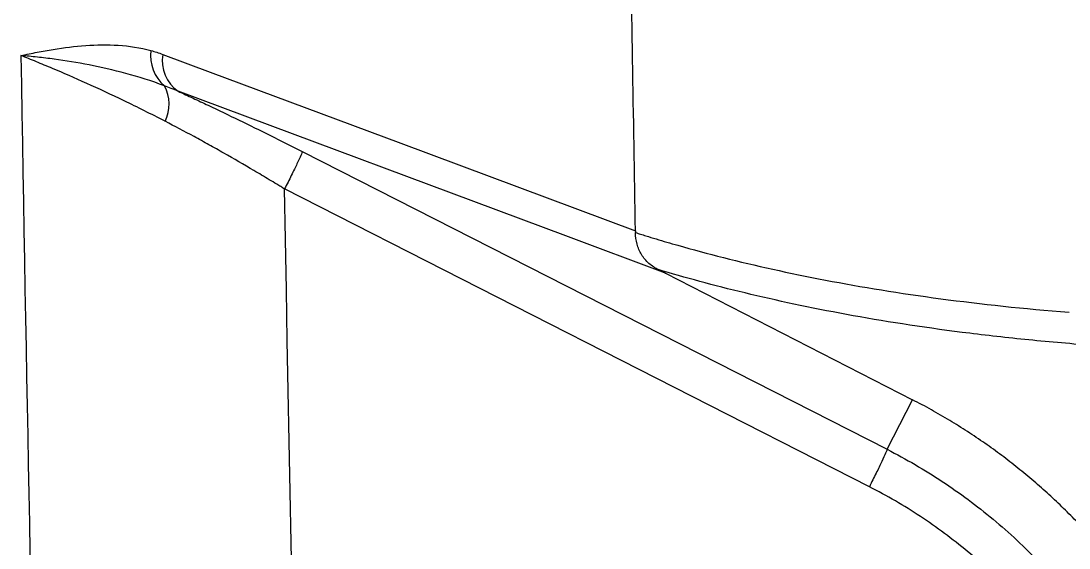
# Model space of a CAD drawing. Extents: x 409 to 498, y 628 to 778.
# Drawn here: x 411.801 to 415.521, y 676.687 to 678.559 of the extents above; entities that cross this region are included whole.
import ezdxf

# ---------------------------------------------------------------- set-up
doc = ezdxf.new("R2010")
doc.units = 0
doc.header["$MEASUREMENT"] = 0
doc.layers.add('1', color=4, linetype='Continuous')
doc.layers.add('GEOMETRY', color=4, linetype='Continuous', lineweight=25)

# ---------------------------------------------------------------- blocks, each defined once
blk = doc.blocks.new('2026_PULSE')
at = {"layer": 'GEOMETRY'}
for p, q in [((4.2228, 33.1349), (6.2982, 32.0774)), ((6.2352, 31.9445), (4.1599, 33.002)), ((5.5114, 32.7033), (6.3885, 32.2533)), ((6.2982, 32.0774), (6.3885, 32.2533))]:
    blk.add_line(p, q, dxfattribs=at)
at = {"layer": 'GEOMETRY', "flags": 128}
for points in [[(3.7276, 33.48), (3.8965, 33.4169), (4.5722, 33.1645), (5.4053, 32.8533)], [(5.5114, 32.7033), (5.1577, 32.8354), (3.7822, 33.349)]]:
    blk.add_lwpolyline(points, dxfattribs=at)
at = {"layer": 'GEOMETRY'}
for centre, radius, start, end in [((3.8267, 33.4762), 0.1423, 172.9974, 229.338), ((3.8575, 33.4573), 0.1319, 170.1013, 235.1955), ((3.6085, 33.3028), 0.1415, 334.609, 27.5199)]:
    blk.add_arc(centre, radius, start, end, dxfattribs=at)
for points in [[(5.4053, 32.8533), (5.3983, 33.2592), (5.3918, 33.6651), (5.3857, 34.071)], [(3.2245, 33.4758), (3.2971, 29.0509), (3.4247, 24.6268), (3.6071, 20.2051)], [(3.6855, 33.4935), (3.6996, 33.4897), (3.7136, 33.4852), (3.7276, 33.48)], [(3.7822, 33.349), (3.7661, 33.3558), (3.75, 33.3622), (3.734, 33.3682)], [(4.4822, 21.5267), (4.3336, 25.3505), (4.2262, 29.1759), (4.1599, 33.002)], [(5.4053, 32.8533), (5.4053, 32.8512), (5.4053, 32.8492), (5.4054, 32.8471)]]:
    blk.add_open_spline(points, degree=3, dxfattribs=at)
for points, knots in [([(3.2245, 33.4758), (3.2435, 33.4799), (3.2627, 33.4838), (3.3009, 33.4911), (3.32, 33.4945), (3.3775, 33.5038), (3.4158, 33.5086), (3.4927, 33.5141), (3.5312, 33.5148), (3.6086, 33.5097), (3.6471, 33.504), (3.6855, 33.4935)], [0, 0, 0, 0, 0.125, 0.125, 0.25, 0.25, 0.5, 0.5, 0.75, 0.75, 1, 1, 1, 1]), ([(3.734, 33.3682), (3.6873, 33.3857), (3.6416, 33.4), (3.5524, 33.4242), (3.5089, 33.434), (3.4241, 33.4506), (3.3827, 33.4573), (3.3221, 33.4655), (3.3022, 33.4679), (3.2728, 33.4712), (3.263, 33.4722), (3.2436, 33.4741), (3.234, 33.475), (3.2245, 33.4758)], [0, 0, 0, 0, 0.25, 0.25, 0.5, 0.5, 0.75, 0.75, 0.875, 0.875, 0.9375, 0.9375, 1, 1, 1, 1]), ([(3.7363, 33.2422), (3.7112, 33.2551), (3.6866, 33.2676), (3.6382, 33.2918), (3.6144, 33.3035), (3.5445, 33.3371), (3.5002, 33.3577), (3.4154, 33.396), (3.375, 33.4136), (3.3167, 33.4383), (3.2977, 33.4462), (3.2605, 33.4614), (3.2424, 33.4687), (3.2245, 33.4758)], [0, 0, 0, 0, 0.125, 0.125, 0.25, 0.25, 0.5, 0.5, 0.75, 0.75, 0.875, 0.875, 1, 1, 1, 1]), ([(3.7822, 33.349), (3.7997, 33.3409), (3.8173, 33.3327), (3.8529, 33.3161), (3.8709, 33.3076), (3.9252, 33.2819), (3.9616, 33.2644), (4.072, 33.2109), (4.1467, 33.1737), (4.2228, 33.1349)], [0, 0, 0, 0, 0.125, 0.125, 0.25, 0.25, 0.5, 0.5, 1, 1, 1, 1]), ([(4.1599, 33.002), (4.1554, 33.0047), (4.1508, 33.0075), (4.1417, 33.0131), (4.1281, 33.0213), (4.1145, 33.0295), (4.0874, 33.0459), (4.0694, 33.0566), (4.0156, 33.0884), (3.9799, 33.1091), (3.9268, 33.1393), (3.9091, 33.1492), (3.8739, 33.1688), (3.8563, 33.1784), (3.8041, 33.2067), (3.7699, 33.2248), (3.7363, 33.2422)], [0, 0, 0, 0, 0.03125, 0.03125, 0.0625, 0.125, 0.125, 0.25, 0.25, 0.5, 0.5, 0.625, 0.625, 0.75, 0.75, 1, 1, 1, 1]), ([(4.2228, 33.1349), (4.2226, 33.1332), (4.2208, 33.1285), (4.2144, 33.1137), (4.2098, 33.1036), (4.1983, 33.0793), (4.1914, 33.0652), (4.1764, 33.0347), (4.1682, 33.0183), (4.1599, 33.002)], [0, 0, 0, 0, 0.25, 0.25, 0.5, 0.5, 0.75, 0.75, 1, 1, 1, 1]), ([(5.4862, 32.7157), (5.4836, 32.7169), (5.4809, 32.7183), (5.4753, 32.7214), (5.4724, 32.7232), (5.4637, 32.7288), (5.4581, 32.7331), (5.4477, 32.7423), (5.443, 32.7473), (5.4342, 32.7578), (5.4303, 32.7634), (5.4233, 32.7749), (5.4202, 32.7809), (5.4148, 32.7934), (5.4126, 32.7999), (5.4072, 32.8196), (5.4054, 32.8331), (5.4054, 32.8471)], [0, 0, 0, 0, 0.0625, 0.0625, 0.125, 0.125, 0.25, 0.25, 0.375, 0.375, 0.5, 0.5, 0.625, 0.625, 0.75, 0.75, 1, 1, 1, 1]), ([(5.4054, 32.8471), (5.4084, 32.8461), (5.4114, 32.8452), (5.4174, 32.8433), (5.4265, 32.8404), (5.4478, 32.8338), (5.4911, 32.8205), (5.5294, 32.8093), (5.6076, 32.7871), (5.6617, 32.7725), (5.8302, 32.7299), (5.9507, 32.7029), (6.2076, 32.6538), (6.3441, 32.6315), (6.6325, 32.5931), (6.7844, 32.5768), (6.9438, 32.5641)], [0, 0, 0, 0, 0.007812, 0.007812, 0.015625, 0.03125, 0.0625, 0.125, 0.125, 0.25, 0.25, 0.5, 0.5, 0.75, 0.75, 1, 1, 1, 1]), ([(5.4862, 32.7157), (5.49, 32.7138), (5.494, 32.7119), (5.5002, 32.7088), (5.5024, 32.7078), (5.5067, 32.7056), (5.509, 32.7045), (5.5114, 32.7033)], [0, 0, 0, 0, 0.5, 0.5, 0.75, 0.75, 1, 1, 1, 1]), ([(7.0208, 32.4467), (6.941, 32.4527), (6.8629, 32.4596), (6.7106, 32.475), (6.6364, 32.4835), (6.4195, 32.5112), (6.2827, 32.5326), (6.0256, 32.5799), (5.9054, 32.6056), (5.7382, 32.646), (5.6846, 32.6598), (5.582, 32.6875), (5.533, 32.7016), (5.4862, 32.7157)], [0, 0, 0, 0, 0.125, 0.125, 0.25, 0.25, 0.5, 0.5, 0.75, 0.75, 0.875, 0.875, 1, 1, 1, 1]), ([(7.5477, 30.7199), (7.5457, 30.7299), (7.5416, 30.75), (7.5349, 30.78), (7.5278, 30.8101), (7.5202, 30.8402), (7.5122, 30.8703), (7.5037, 30.9004), (7.4947, 30.9306), (7.4853, 30.9607), (7.4755, 30.9908), (7.4651, 31.0208), (7.4543, 31.0509), (7.443, 31.0809), (7.4312, 31.1108), (7.4189, 31.1407), (7.4061, 31.1705), (7.3929, 31.2003), (7.3791, 31.2299), (7.3649, 31.2595), (7.3501, 31.2889), (7.3349, 31.3183), (7.3192, 31.3475), (7.3029, 31.3766), (7.2862, 31.4056), (7.2689, 31.4344), (7.2512, 31.4631), (7.233, 31.4916), (7.2142, 31.5199), (7.195, 31.548), (7.1752, 31.576), (7.155, 31.6037), (7.1342, 31.6312), (7.113, 31.6585), (7.0912, 31.6856), (7.0689, 31.7124), (7.0462, 31.739), (7.0229, 31.7653), (6.9991, 31.7913), (6.9748, 31.817), (6.95, 31.8424), (6.9247, 31.8675), (6.899, 31.8923), (6.8727, 31.9167), (6.8459, 31.9408), (6.8187, 31.9645), (6.7909, 31.9879), (6.7627, 32.0109), (6.734, 32.0335), (6.7049, 32.0557), (6.6753, 32.0775), (6.6452, 32.0988), (6.6146, 32.1198), (6.5836, 32.1403), (6.5522, 32.1603), (6.5203, 32.1799), (6.488, 32.199), (6.4552, 32.2177), (6.4221, 32.2358), (6.3997, 32.2475), (6.3885, 32.2533)], [0, 0, 0, 0, 0.015417, 0.030897, 0.046442, 0.06205, 0.077722, 0.093457, 0.109256, 0.125119, 0.141046, 0.157037, 0.173092, 0.18921, 0.205393, 0.22164, 0.237951, 0.254325, 0.270763, 0.287266, 0.303832, 0.320462, 0.337156, 0.353915, 0.370737, 0.387624, 0.404575, 0.42159, 0.43867, 0.455813, 0.473021, 0.490292, 0.507628, 0.525027, 0.542491, 0.560019, 0.577611, 0.595267, 0.612988, 0.630773, 0.648623, 0.666537, 0.684515, 0.702557, 0.720663, 0.738834, 0.757069, 0.775369, 0.793733, 0.812162, 0.830656, 0.849214, 0.867836, 0.886523, 0.905275, 0.924091, 0.942972, 0.961917, 0.980926, 1, 1, 1, 1]), ([(6.2982, 32.0774), (6.298, 32.0757), (6.2962, 32.071), (6.2898, 32.0562), (6.2852, 32.0461), (6.2737, 32.0218), (6.2668, 32.0077), (6.2517, 31.9772), (6.2435, 31.9609), (6.2352, 31.9445)], [0, 0, 0, 0, 0.25, 0.25, 0.5, 0.5, 0.75, 0.75, 1, 1, 1, 1]), ([(6.2982, 32.0774), (6.366, 32.0428), (6.4311, 32.0047), (6.5564, 31.9219), (6.6166, 31.8771), (6.732, 31.7809), (6.7871, 31.7294), (6.8922, 31.6193), (6.9411, 31.5618), (7.0319, 31.4421), (7.0739, 31.3799), (7.1509, 31.2509), (7.186, 31.184), (7.2488, 31.0454), (7.2761, 30.9746), (7.311, 30.8661), (7.3216, 30.8296), (7.3408, 30.756), (7.3493, 30.7189), (7.3568, 30.6816)], [0, 0, 0, 0, 0.125, 0.125, 0.25, 0.25, 0.375, 0.375, 0.5, 0.5, 0.625, 0.625, 0.75, 0.75, 0.875, 0.875, 0.9375, 0.9375, 1, 1, 1, 1]), ([(7.2155, 30.6522), (7.2016, 30.7214), (7.184, 30.7891), (7.1414, 30.9216), (7.1165, 30.9865), (7.0592, 31.1134), (7.027, 31.1755), (6.9549, 31.2967), (6.9157, 31.3549), (6.831, 31.4666), (6.7856, 31.52), (6.6882, 31.6221), (6.6371, 31.6698), (6.5302, 31.759), (6.4745, 31.8004), (6.3583, 31.8772), (6.298, 31.9124), (6.2352, 31.9445)], [0, 0, 0, 0, 0.125, 0.125, 0.25, 0.25, 0.375, 0.375, 0.5, 0.5, 0.625, 0.625, 0.75, 0.75, 0.875, 0.875, 1, 1, 1, 1])]:
    blk.add_open_spline(points, degree=3, knots=knots, dxfattribs=at)

msp = doc.modelspace()

# ---------------------------------------------------------------- block references
at = {"layer": '1'}
msp.add_blockref('2026_PULSE', (408.577, 644.9604), dxfattribs=at)

doc.saveas('drawing.dxf')
